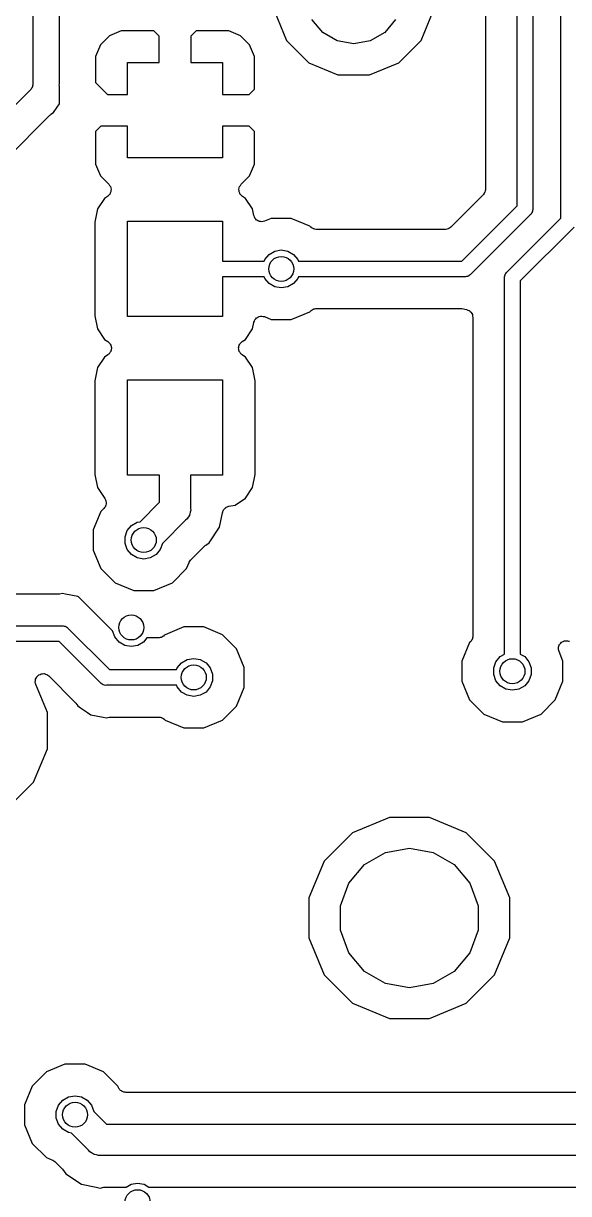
# Model space of a CAD drawing. Extents: x 61 to 194, y -153 to -61.
# Drawn here: x 171.57 to 180.3, y -120.16 to -101.43 of the extents above; entities that cross this region are included whole.
import ezdxf

# ---------------------------------------------------------------- set-up
doc = ezdxf.new("R2010")
doc.units = 0
doc.header["$MEASUREMENT"] = 0
doc.layers.add('BLACK', color=7, linetype='CONTINUOUS')

msp = doc.modelspace()

# ---------------------------------------------------------------- linework, layer by layer
at = {"layer": 'BLACK', "linetype": 'CONTINUOUS'}
for p, q in [((179.725, -73.2406), (179.725, -104.395)), ((179.475, -104.348), (179.475, -73.3422)), ((180.175, -104.489), (180.175, -100.005)), ((171.725, -100.852), (171.725, -102.395)), ((178.967, -100.953), (178.967, -104.085)), ((172.15, -102.278), (172.15, -101.011)), ((175.59, -101.235), (175.783, -101.701)), ((177.937, -101.701), (178.13, -101.235)), ((176.363, -101.575), (176.19, -101.369)), ((177.53, -101.369), (177.357, -101.575)), ((172.95, -101.627), (172.807, -101.77)), ((173.137, -101.55), (172.95, -101.627)), ((173.662, -101.55), (173.137, -101.55)), ((173.746, -101.634), (173.662, -101.55)), ((173.746, -102.058), (173.746, -101.634)), ((174.338, -101.55), (174.254, -101.634)), ((174.254, -101.634), (174.254, -102.058)), ((174.863, -101.55), (174.338, -101.55)), ((175.05, -101.627), (174.863, -101.55)), ((175.193, -101.77), (175.05, -101.627)), ((175.783, -101.701), (176.141, -102.059)), ((176.595, -101.709), (176.363, -101.575)), ((176.86, -101.756), (176.595, -101.709)), ((177.125, -101.709), (176.86, -101.756)), ((177.357, -101.575), (177.125, -101.709)), ((177.579, -102.059), (177.937, -101.701)), ((172.807, -101.77), (172.73, -101.957)), ((175.27, -101.957), (175.193, -101.77)), ((172.73, -101.957), (172.73, -102.376)), ((173.238, -102.566), (173.238, -102.058)), ((173.238, -102.058), (173.746, -102.058)), ((174.254, -102.058), (174.762, -102.058)), ((174.762, -102.058), (174.762, -102.566)), ((175.27, -102.482), (175.27, -101.957)), ((176.141, -102.059), (176.607, -102.252)), ((177.113, -102.252), (177.579, -102.059)), ((172.15, -102.389), (172.15, -102.278)), ((172.15, -102.278), (172.15, -102.278)), ((176.607, -102.252), (177.113, -102.252)), ((171.706, -102.467), (171.697, -102.482)), ((171.715, -102.454), (171.706, -102.467)), ((171.716, -102.448), (171.715, -102.454)), ((171.719, -102.443), (171.716, -102.448)), ((171.722, -102.427), (171.719, -102.443)), ((171.726, -102.411), (171.722, -102.427)), ((171.725, -102.395), (171.726, -102.411)), ((172.147, -102.422), (172.15, -102.389)), ((172.15, -102.433), (172.147, -102.422)), ((172.15, -102.716), (172.15, -102.433)), ((172.73, -102.376), (172.92, -102.566)), ((171.685, -102.492), (170.892, -103.285)), ((171.697, -102.482), (171.685, -102.492)), ((172.92, -102.566), (173.238, -102.566)), ((174.762, -102.566), (175.186, -102.566)), ((175.186, -102.566), (175.27, -102.482)), ((172.056, -102.856), (172.113, -102.772)), ((172.113, -102.772), (172.15, -102.716)), ((172.113, -102.772), (172.113, -102.772)), ((171.301, -103.595), (171.995, -102.901)), ((171.995, -102.901), (172.005, -102.893)), ((172.005, -102.893), (172.014, -102.885)), ((172.014, -102.885), (172.056, -102.856)), ((172.814, -103.074), (172.73, -103.158)), ((172.73, -103.158), (172.73, -103.683)), ((173.238, -103.074), (172.814, -103.074)), ((173.238, -103.582), (173.238, -103.074)), ((175.186, -103.074), (174.762, -103.074)), ((174.762, -103.074), (174.762, -103.582)), ((175.27, -103.158), (175.186, -103.074)), ((175.27, -103.683), (175.27, -103.158)), ((174.762, -103.582), (173.238, -103.582)), ((172.73, -103.683), (172.807, -103.87)), ((175.193, -103.87), (175.27, -103.683)), ((172.807, -103.87), (172.941, -104.003)), ((175.059, -104.003), (175.193, -103.87)), ((172.941, -104.003), (172.942, -104.004)), ((172.942, -104.004), (172.943, -104.005)), ((172.943, -104.005), (172.954, -104.022)), ((172.954, -104.022), (172.966, -104.039)), ((172.964, -104.147), (172.955, -104.166)), ((172.973, -104.128), (172.964, -104.147)), ((172.966, -104.039), (172.966, -104.041)), ((172.966, -104.041), (172.967, -104.042)), ((172.967, -104.042), (172.972, -104.062)), ((172.972, -104.062), (172.977, -104.082)), ((172.974, -104.126), (172.973, -104.127)), ((172.973, -104.127), (172.973, -104.128)), ((172.975, -104.105), (172.974, -104.126)), ((172.978, -104.085), (172.975, -104.105)), ((172.977, -104.082), (172.977, -104.083)), ((172.977, -104.083), (172.978, -104.085)), ((175.022, -104.085), (175.023, -104.083)), ((175.025, -104.105), (175.022, -104.085)), ((175.023, -104.082), (175.028, -104.062)), ((175.023, -104.083), (175.023, -104.082)), ((175.026, -104.126), (175.025, -104.105)), ((175.027, -104.127), (175.026, -104.126)), ((175.027, -104.128), (175.027, -104.127)), ((175.036, -104.147), (175.027, -104.128)), ((175.028, -104.062), (175.033, -104.042)), ((175.033, -104.042), (175.034, -104.041)), ((175.034, -104.039), (175.046, -104.022)), ((175.034, -104.041), (175.034, -104.039)), ((175.045, -104.166), (175.036, -104.147)), ((175.046, -104.022), (175.057, -104.005)), ((175.057, -104.005), (175.058, -104.004)), ((175.058, -104.004), (175.059, -104.003)), ((178.946, -104.152), (178.937, -104.167)), ((178.955, -104.139), (178.946, -104.152)), ((178.957, -104.133), (178.955, -104.139)), ((178.959, -104.129), (178.957, -104.133)), ((178.962, -104.112), (178.959, -104.129)), ((178.967, -104.096), (178.962, -104.112)), ((178.967, -104.085), (178.966, -104.091)), ((178.966, -104.091), (178.967, -104.096)), ((172.872, -104.232), (172.759, -104.4)), ((172.921, -104.199), (172.872, -104.232)), ((172.922, -104.198), (172.921, -104.199)), ((172.924, -104.197), (172.922, -104.198)), ((172.938, -104.182), (172.924, -104.197)), ((172.953, -104.168), (172.938, -104.182)), ((172.954, -104.167), (172.953, -104.168)), ((172.955, -104.166), (172.954, -104.167)), ((175.046, -104.167), (175.045, -104.166)), ((175.047, -104.168), (175.046, -104.167)), ((175.062, -104.182), (175.047, -104.168)), ((175.076, -104.197), (175.062, -104.182)), ((175.078, -104.198), (175.076, -104.197)), ((175.079, -104.199), (175.078, -104.198)), ((175.128, -104.232), (175.079, -104.199)), ((175.241, -104.4), (175.128, -104.232)), ((178.93, -104.175), (178.415, -104.69)), ((178.933, -104.17), (178.93, -104.175)), ((178.937, -104.167), (178.933, -104.17)), ((172.759, -104.4), (172.718, -104.611)), ((175.261, -104.503), (175.241, -104.4)), ((175.262, -104.504), (175.261, -104.503)), ((175.262, -104.506), (175.262, -104.504)), ((175.27, -104.525), (175.262, -104.506)), ((175.277, -104.544), (175.27, -104.525)), ((178.588, -105.235), (179.475, -104.348)), ((179.685, -104.492), (178.732, -105.445)), ((179.697, -104.482), (179.685, -104.492)), ((179.706, -104.467), (179.697, -104.482)), ((179.715, -104.454), (179.706, -104.467)), ((179.716, -104.448), (179.715, -104.454)), ((179.719, -104.443), (179.716, -104.448)), ((179.722, -104.427), (179.719, -104.443)), ((179.726, -104.411), (179.722, -104.427)), ((179.725, -104.395), (179.726, -104.411)), ((180.175, -104.548), (180.175, -104.489)), ((180.175, -104.489), (180.175, -104.489)), ((172.718, -104.611), (172.718, -106.109)), ((173.238, -106.122), (173.238, -104.598)), ((173.238, -104.598), (174.762, -104.598)), ((174.762, -104.598), (174.762, -105.235)), ((175.278, -104.545), (175.277, -104.544)), ((175.278, -104.546), (175.278, -104.545)), ((175.292, -104.562), (175.278, -104.546)), ((175.306, -104.577), (175.292, -104.562)), ((175.307, -104.578), (175.306, -104.577)), ((175.308, -104.579), (175.307, -104.578)), ((175.327, -104.588), (175.308, -104.579)), ((175.345, -104.598), (175.327, -104.588)), ((175.346, -104.599), (175.345, -104.598)), ((175.347, -104.599), (175.346, -104.599)), ((175.368, -104.602), (175.347, -104.599)), ((175.388, -104.605), (175.368, -104.602)), ((175.39, -104.605), (175.388, -104.605)), ((175.391, -104.605), (175.39, -104.605)), ((175.411, -104.601), (175.391, -104.605)), ((175.432, -104.597), (175.411, -104.601)), ((175.433, -104.596), (175.432, -104.597)), ((175.434, -104.596), (175.433, -104.596)), ((175.539, -104.552), (175.434, -104.596)), ((175.861, -104.552), (175.539, -104.552)), ((176.158, -104.675), (175.861, -104.552)), ((176.172, -104.69), (176.158, -104.675)), ((176.177, -104.693), (176.172, -104.69)), ((176.181, -104.697), (176.177, -104.693)), ((176.195, -104.706), (176.181, -104.697)), ((176.209, -104.715), (176.195, -104.706)), ((176.214, -104.717), (176.209, -104.715)), ((176.219, -104.719), (176.214, -104.717)), ((178.373, -104.717), (178.369, -104.719)), ((178.379, -104.715), (178.373, -104.717)), ((178.392, -104.706), (178.379, -104.715)), ((178.407, -104.697), (178.392, -104.706)), ((178.41, -104.693), (178.407, -104.697)), ((178.415, -104.69), (178.41, -104.693)), ((179.315, -105.408), (180.175, -104.548)), ((180.385, -104.692), (179.525, -105.552)), ((176.235, -104.722), (176.219, -104.719)), ((176.251, -104.727), (176.235, -104.722)), ((176.257, -104.726), (176.251, -104.727)), ((176.262, -104.727), (176.257, -104.726)), ((178.325, -104.727), (176.262, -104.727)), ((178.331, -104.726), (178.325, -104.727)), ((178.336, -104.727), (178.331, -104.726)), ((178.352, -104.722), (178.336, -104.727)), ((178.369, -104.719), (178.352, -104.722)), ((175.504, -105.127), (175.596, -105.074)), ((175.596, -105.074), (175.7, -105.055)), ((175.7, -105.055), (175.804, -105.074)), ((175.804, -105.074), (175.896, -105.127)), ((174.762, -105.235), (175.426, -105.235)), ((175.426, -105.235), (175.436, -105.208)), ((175.436, -105.208), (175.504, -105.127)), ((175.896, -105.127), (175.964, -105.208)), ((175.964, -105.208), (175.974, -105.235)), ((175.974, -105.235), (178.588, -105.235)), ((178.707, -105.466), (178.694, -105.475)), ((178.722, -105.457), (178.707, -105.466)), ((178.732, -105.445), (178.722, -105.457)), ((179.278, -105.473), (179.281, -105.457)), ((179.281, -105.457), (179.284, -105.452)), ((179.284, -105.452), (179.285, -105.446)), ((179.285, -105.446), (179.294, -105.433)), ((179.294, -105.433), (179.303, -105.418)), ((179.303, -105.418), (179.315, -105.408)), ((175.426, -105.485), (174.762, -105.485)), ((174.762, -105.485), (174.762, -106.122)), ((175.436, -105.512), (175.426, -105.485)), ((175.504, -105.593), (175.436, -105.512)), ((175.596, -105.646), (175.504, -105.593)), ((175.7, -105.665), (175.596, -105.646)), ((175.804, -105.646), (175.7, -105.665)), ((175.896, -105.593), (175.804, -105.646)), ((175.964, -105.512), (175.896, -105.593)), ((175.974, -105.485), (175.964, -105.512)), ((178.635, -105.485), (175.974, -105.485)), ((178.651, -105.486), (178.635, -105.485)), ((178.667, -105.482), (178.651, -105.486)), ((178.683, -105.479), (178.667, -105.482)), ((178.688, -105.476), (178.683, -105.479)), ((178.694, -105.475), (178.688, -105.476)), ((179.274, -105.489), (179.278, -105.473)), ((179.275, -105.505), (179.274, -105.489)), ((179.275, -107.189), (179.275, -105.505)), ((179.525, -105.552), (179.525, -111.526)), ((176.172, -106.03), (176.177, -106.027)), ((176.177, -106.027), (176.181, -106.023)), ((176.181, -106.023), (176.195, -106.014)), ((176.195, -106.014), (176.209, -106.005)), ((176.209, -106.005), (176.214, -106.003)), ((176.214, -106.003), (176.219, -106.001)), ((176.219, -106.001), (176.235, -105.998)), ((176.235, -105.998), (176.251, -105.993)), ((176.251, -105.993), (176.257, -105.994)), ((176.257, -105.994), (176.262, -105.993)), ((176.262, -105.993), (178.565, -105.993)), ((178.565, -105.993), (178.577, -105.995)), ((178.577, -105.995), (178.59, -105.995)), ((178.59, -105.995), (178.665, -106.01)), ((178.665, -106.01), (178.684, -106.018)), ((178.684, -106.018), (178.703, -106.025)), ((178.703, -106.025), (178.705, -106.026)), ((178.705, -106.026), (178.706, -106.026)), ((178.706, -106.026), (178.721, -106.04)), ((172.718, -106.109), (172.759, -106.32)), ((174.762, -106.122), (173.238, -106.122)), ((175.261, -106.217), (175.262, -106.216)), ((175.262, -106.214), (175.27, -106.195)), ((175.262, -106.216), (175.262, -106.214)), ((175.27, -106.195), (175.277, -106.176)), ((175.277, -106.176), (175.278, -106.175)), ((175.278, -106.174), (175.292, -106.158)), ((175.278, -106.175), (175.278, -106.174)), ((175.292, -106.158), (175.306, -106.143)), ((175.306, -106.143), (175.307, -106.142)), ((175.307, -106.142), (175.308, -106.141)), ((175.308, -106.141), (175.327, -106.132)), ((175.327, -106.132), (175.345, -106.122)), ((175.345, -106.122), (175.346, -106.121)), ((175.346, -106.121), (175.347, -106.121)), ((175.347, -106.121), (175.368, -106.118)), ((175.368, -106.118), (175.388, -106.115)), ((175.388, -106.115), (175.39, -106.115)), ((175.39, -106.115), (175.391, -106.115)), ((175.391, -106.115), (175.411, -106.119)), ((175.411, -106.119), (175.432, -106.123)), ((175.432, -106.123), (175.433, -106.124)), ((175.433, -106.124), (175.434, -106.124)), ((175.434, -106.124), (175.539, -106.168)), ((175.539, -106.168), (175.861, -106.168)), ((175.861, -106.168), (176.158, -106.045)), ((176.158, -106.045), (176.172, -106.03)), ((178.721, -106.04), (178.737, -106.053)), ((178.737, -106.053), (178.738, -106.054)), ((178.738, -106.054), (178.739, -106.055)), ((178.739, -106.055), (178.749, -106.074)), ((178.749, -106.074), (178.759, -106.091)), ((178.759, -106.091), (178.76, -106.093)), ((178.76, -106.093), (178.76, -106.094)), ((178.76, -106.094), (178.763, -106.115)), ((178.763, -106.115), (178.767, -106.135)), ((178.767, -106.135), (178.767, -107.125)), ((172.759, -106.32), (172.872, -106.488)), ((175.128, -106.488), (175.241, -106.32)), ((175.241, -106.32), (175.261, -106.217)), ((172.872, -106.488), (172.926, -106.524)), ((172.926, -106.524), (172.936, -106.534)), ((172.936, -106.534), (172.947, -106.542)), ((172.947, -106.542), (172.952, -106.549)), ((172.952, -106.549), (172.958, -106.555)), ((172.958, -106.555), (172.964, -106.567)), ((172.964, -106.567), (172.972, -106.579)), ((172.972, -106.579), (172.974, -106.587)), ((172.974, -106.587), (172.977, -106.594)), ((175.023, -106.594), (175.026, -106.587)), ((175.026, -106.587), (175.028, -106.579)), ((175.028, -106.579), (175.036, -106.567)), ((175.036, -106.567), (175.042, -106.555)), ((175.042, -106.555), (175.048, -106.549)), ((175.048, -106.549), (175.053, -106.542)), ((175.053, -106.542), (175.064, -106.534)), ((175.064, -106.534), (175.074, -106.524)), ((175.074, -106.524), (175.128, -106.488)), ((172.872, -106.772), (172.759, -106.94)), ((172.926, -106.736), (172.872, -106.772)), ((172.936, -106.726), (172.926, -106.736)), ((172.947, -106.718), (172.936, -106.726)), ((172.952, -106.711), (172.947, -106.718)), ((172.958, -106.705), (172.952, -106.711)), ((172.964, -106.693), (172.958, -106.705)), ((172.972, -106.681), (172.964, -106.693)), ((172.974, -106.673), (172.972, -106.681)), ((172.977, -106.666), (172.974, -106.673)), ((172.977, -106.594), (172.979, -106.608)), ((172.979, -106.652), (172.977, -106.666)), ((172.979, -106.608), (172.982, -106.622)), ((172.982, -106.638), (172.979, -106.652)), ((172.982, -106.622), (172.981, -106.63)), ((172.981, -106.63), (172.982, -106.638)), ((175.018, -106.622), (175.021, -106.608)), ((175.019, -106.63), (175.018, -106.622)), ((175.018, -106.638), (175.019, -106.63)), ((175.021, -106.652), (175.018, -106.638)), ((175.021, -106.608), (175.023, -106.594)), ((175.023, -106.666), (175.021, -106.652)), ((175.026, -106.673), (175.023, -106.666)), ((175.028, -106.681), (175.026, -106.673)), ((175.036, -106.693), (175.028, -106.681)), ((175.042, -106.705), (175.036, -106.693)), ((175.048, -106.711), (175.042, -106.705)), ((175.053, -106.718), (175.048, -106.711)), ((175.064, -106.726), (175.053, -106.718)), ((175.074, -106.736), (175.064, -106.726)), ((175.128, -106.772), (175.074, -106.736)), ((175.241, -106.94), (175.128, -106.772)), ((172.759, -106.94), (172.718, -107.151)), ((175.282, -107.151), (175.241, -106.94)), ((172.718, -107.151), (172.718, -108.649)), ((173.238, -108.662), (173.238, -107.138)), ((173.238, -107.138), (174.762, -107.138)), ((174.762, -107.138), (174.762, -108.662)), ((175.282, -108.649), (175.282, -107.151)), ((178.767, -107.125), (178.767, -107.125)), ((178.767, -107.125), (178.767, -111.238)), ((179.275, -111.526), (179.275, -107.189)), ((179.275, -107.189), (179.275, -107.189)), ((172.718, -108.649), (172.759, -108.86)), ((175.241, -108.86), (175.282, -108.649)), ((173.75, -108.662), (173.238, -108.662)), ((173.75, -109.096), (173.75, -108.662)), ((174.762, -108.662), (174.25, -108.662)), ((174.25, -108.662), (174.25, -109.189)), ((172.759, -108.86), (172.877, -109.036)), ((175.128, -109.028), (175.241, -108.86)), ((172.861, -109.196), (172.815, -109.242)), ((172.873, -109.179), (172.861, -109.196)), ((172.885, -109.163), (172.873, -109.179)), ((172.877, -109.036), (172.885, -109.055)), ((172.885, -109.055), (172.894, -109.074)), ((172.886, -109.161), (172.885, -109.163)), ((172.892, -109.14), (172.886, -109.16)), ((172.886, -109.16), (172.886, -109.161)), ((172.898, -109.12), (172.892, -109.14)), ((172.894, -109.074), (172.894, -109.075)), ((172.894, -109.075), (172.895, -109.076)), ((172.895, -109.076), (172.896, -109.097)), ((172.896, -109.097), (172.898, -109.118)), ((172.898, -109.118), (172.897, -109.119)), ((172.897, -109.119), (172.898, -109.12)), ((173.441, -109.406), (173.75, -109.096)), ((174.25, -109.189), (174.253, -109.222)), ((174.777, -109.219), (174.782, -109.213)), ((174.782, -109.213), (174.786, -109.205)), ((174.786, -109.205), (174.797, -109.196)), ((174.797, -109.196), (174.806, -109.186)), ((174.806, -109.186), (174.813, -109.182)), ((174.813, -109.182), (174.82, -109.176)), ((174.82, -109.176), (174.832, -109.171)), ((174.832, -109.171), (174.845, -109.165)), ((174.845, -109.165), (174.853, -109.163)), ((174.853, -109.163), (174.861, -109.16)), ((174.861, -109.16), (174.96, -109.141)), ((174.96, -109.141), (175.128, -109.028)), ((172.815, -109.242), (172.692, -109.539)), ((174.169, -109.384), (173.8, -109.754)), ((174.194, -109.363), (174.169, -109.384)), ((174.211, -109.334), (174.194, -109.363)), ((174.23, -109.307), (174.211, -109.334)), ((174.233, -109.296), (174.23, -109.307)), ((174.239, -109.287), (174.233, -109.296)), ((174.244, -109.254), (174.239, -109.287)), ((174.253, -109.222), (174.244, -109.254)), ((174.714, -109.496), (174.76, -109.262)), ((174.76, -109.262), (174.761, -109.26)), ((174.76, -109.262), (174.76, -109.262)), ((174.76, -109.262), (174.76, -109.262)), ((174.761, -109.26), (174.764, -109.252)), ((174.764, -109.252), (174.765, -109.244)), ((174.765, -109.244), (174.772, -109.232)), ((174.772, -109.232), (174.777, -109.219)), ((172.692, -109.539), (172.692, -109.861)), ((173.2, -109.647), (173.236, -109.548)), ((173.236, -109.548), (173.304, -109.467)), ((173.304, -109.467), (173.396, -109.414)), ((173.396, -109.414), (173.441, -109.406)), ((174.546, -109.746), (174.714, -109.496)), ((173.2, -109.753), (173.2, -109.647)), ((173.236, -109.852), (173.2, -109.753)), ((173.8, -109.754), (173.764, -109.852)), ((174.494, -109.782), (174.546, -109.746)), ((172.692, -109.861), (172.815, -110.158)), ((173.304, -109.933), (173.236, -109.852)), ((173.396, -109.986), (173.304, -109.933)), ((173.696, -109.933), (173.604, -109.986)), ((173.764, -109.852), (173.696, -109.933)), ((174.253, -110.019), (174.474, -109.798)), ((174.474, -109.798), (174.485, -109.79)), ((174.485, -109.79), (174.494, -109.782)), ((173.5, -110.005), (173.396, -109.986)), ((173.604, -109.986), (173.5, -110.005)), ((174.185, -110.158), (174.225, -110.06)), ((174.225, -110.06), (174.227, -110.058)), ((174.227, -110.058), (174.228, -110.055)), ((174.228, -110.055), (174.239, -110.039)), ((174.239, -110.039), (174.249, -110.023)), ((174.249, -110.023), (174.251, -110.021)), ((174.251, -110.021), (174.253, -110.019)), ((172.815, -110.158), (173.042, -110.385)), ((173.958, -110.385), (174.185, -110.158)), ((173.042, -110.385), (173.339, -110.508)), ((173.339, -110.508), (173.661, -110.508)), ((173.661, -110.508), (173.958, -110.385)), ((172.125, -110.567), (169.175, -110.567)), ((172.137, -110.565), (172.125, -110.567)), ((172.15, -110.565), (172.137, -110.565)), ((172.2, -110.555), (172.15, -110.565)), ((172.25, -110.565), (172.2, -110.555)), ((172.447, -110.604), (172.25, -110.565)), ((172.25, -110.565), (172.25, -110.565)), ((172.457, -110.61), (172.447, -110.604)), ((173, -111.154), (172.457, -110.61)), ((169.105, -111.075), (172.195, -111.075)), ((172.195, -111.075), (172.211, -111.074)), ((172.211, -111.074), (172.227, -111.078)), ((172.227, -111.078), (172.243, -111.081)), ((172.243, -111.081), (172.248, -111.084)), ((172.248, -111.084), (172.254, -111.085)), ((172.254, -111.085), (172.267, -111.094)), ((172.267, -111.094), (172.282, -111.103)), ((172.282, -111.103), (172.292, -111.115)), ((172.292, -111.115), (172.952, -111.775)), ((173.036, -111.252), (173, -111.154)), ((173.104, -111.333), (173.036, -111.252)), ((173.551, -111.267), (173.496, -111.333)), ((173.738, -111.267), (173.551, -111.267)), ((173.743, -111.266), (173.738, -111.267)), ((173.749, -111.267), (173.743, -111.266)), ((173.765, -111.262), (173.749, -111.267)), ((173.781, -111.259), (173.765, -111.262)), ((173.786, -111.257), (173.781, -111.259)), ((173.791, -111.255), (173.786, -111.257)), ((173.805, -111.246), (173.791, -111.255)), ((173.819, -111.237), (173.805, -111.246)), ((173.823, -111.233), (173.819, -111.237)), ((173.828, -111.23), (173.823, -111.233)), ((173.842, -111.215), (173.828, -111.23)), ((174.139, -111.092), (173.842, -111.215)), ((174.461, -111.092), (174.139, -111.092)), ((174.758, -111.215), (174.461, -111.092)), ((174.985, -111.442), (174.758, -111.215)), ((178.762, -111.265), (178.759, -111.281)), ((178.767, -111.249), (178.762, -111.265)), ((178.767, -111.238), (178.766, -111.243)), ((178.766, -111.243), (178.767, -111.249)), ((172.148, -111.325), (169.152, -111.325)), ((172.808, -111.985), (172.148, -111.325)), ((173.196, -111.386), (173.104, -111.333)), ((173.3, -111.405), (173.196, -111.386)), ((173.404, -111.386), (173.3, -111.405)), ((173.496, -111.333), (173.404, -111.386)), ((175.108, -111.739), (174.985, -111.442)), ((178.715, -111.342), (178.592, -111.639)), ((178.73, -111.328), (178.715, -111.342)), ((178.733, -111.323), (178.73, -111.328)), ((178.737, -111.319), (178.733, -111.323)), ((178.746, -111.305), (178.737, -111.319)), ((178.755, -111.291), (178.746, -111.305)), ((178.757, -111.286), (178.755, -111.291)), ((178.759, -111.281), (178.757, -111.286)), ((180.135, -111.443), (180.137, -111.427)), ((180.136, -111.449), (180.135, -111.443)), ((180.136, -111.454), (180.136, -111.449)), ((180.141, -111.47), (180.136, -111.454)), ((180.137, -111.427), (180.138, -111.41)), ((180.138, -111.41), (180.14, -111.405)), ((180.14, -111.405), (180.141, -111.399)), ((180.141, -111.399), (180.148, -111.385)), ((180.148, -111.385), (180.155, -111.369)), ((180.155, -111.369), (180.159, -111.365)), ((180.159, -111.365), (180.161, -111.36)), ((180.161, -111.36), (180.173, -111.349)), ((180.173, -111.349), (180.185, -111.337)), ((180.185, -111.337), (180.19, -111.334)), ((180.19, -111.334), (180.194, -111.331)), ((180.194, -111.331), (180.209, -111.324)), ((180.209, -111.324), (180.224, -111.317)), ((180.224, -111.317), (180.229, -111.316)), ((180.229, -111.316), (180.234, -111.314)), ((180.234, -111.314), (180.251, -111.313)), ((180.251, -111.313), (180.267, -111.311)), ((180.267, -111.311), (180.273, -111.312)), ((180.273, -111.312), (180.279, -111.312)), ((180.279, -111.312), (180.294, -111.317)), ((180.294, -111.317), (180.311, -111.32)), ((174.104, -111.667), (174.196, -111.614)), ((174.196, -111.614), (174.3, -111.595)), ((174.3, -111.595), (174.404, -111.614)), ((174.404, -111.614), (174.496, -111.667)), ((178.592, -111.639), (178.592, -111.961)), ((179.1, -111.747), (179.136, -111.648)), ((179.136, -111.648), (179.204, -111.567)), ((179.204, -111.567), (179.275, -111.526)), ((179.525, -111.526), (179.596, -111.567)), ((179.596, -111.567), (179.664, -111.648)), ((179.664, -111.648), (179.7, -111.747)), ((180.145, -111.486), (180.141, -111.47)), ((180.208, -111.639), (180.145, -111.486)), ((180.208, -111.961), (180.208, -111.639)), ((172.952, -111.775), (174.026, -111.775)), ((174.026, -111.775), (174.036, -111.748)), ((174.036, -111.748), (174.104, -111.667)), ((174.496, -111.667), (174.564, -111.748)), ((174.564, -111.748), (174.6, -111.847)), ((175.108, -112.061), (175.108, -111.739)), ((179.1, -111.853), (179.1, -111.747)), ((179.7, -111.747), (179.7, -111.853)), ((171.764, -111.971), (171.766, -111.952)), ((171.764, -111.974), (171.764, -111.971)), ((171.764, -111.976), (171.764, -111.974)), ((171.769, -111.995), (171.764, -111.976)), ((171.766, -111.952), (171.768, -111.933)), ((171.768, -111.933), (171.769, -111.93)), ((171.769, -111.927), (171.778, -111.91)), ((171.769, -111.93), (171.769, -111.927)), ((171.773, -112.014), (171.769, -111.995)), ((171.958, -112.46), (171.773, -112.014)), ((171.778, -111.91), (171.787, -111.893)), ((171.787, -111.893), (171.789, -111.891)), ((171.789, -111.891), (171.79, -111.888)), ((171.79, -111.888), (171.804, -111.875)), ((171.804, -111.875), (171.818, -111.861)), ((171.818, -111.861), (171.82, -111.86)), ((171.82, -111.86), (171.822, -111.858)), ((171.822, -111.858), (171.84, -111.851)), ((171.84, -111.851), (171.858, -111.843)), ((171.858, -111.843), (171.861, -111.842)), ((171.861, -111.842), (171.863, -111.841)), ((171.863, -111.841), (171.882, -111.841)), ((171.882, -111.841), (171.902, -111.839)), ((171.902, -111.839), (171.904, -111.84)), ((171.904, -111.84), (171.907, -111.839)), ((171.907, -111.839), (171.926, -111.845)), ((171.926, -111.845), (171.944, -111.85)), ((171.944, -111.85), (171.947, -111.852)), ((171.947, -111.852), (171.949, -111.853)), ((171.949, -111.853), (171.965, -111.865)), ((171.965, -111.865), (171.98, -111.876)), ((171.98, -111.876), (172.399, -112.295)), ((172.818, -111.997), (172.808, -111.985)), ((172.833, -112.006), (172.818, -111.997)), ((172.846, -112.015), (172.833, -112.006)), ((172.852, -112.016), (172.846, -112.015)), ((172.857, -112.019), (172.852, -112.016)), ((172.873, -112.022), (172.857, -112.019)), ((172.889, -112.026), (172.873, -112.022)), ((174.6, -111.953), (174.564, -112.052)), ((174.6, -111.847), (174.6, -111.953)), ((178.592, -111.961), (178.715, -112.258)), ((179.136, -111.952), (179.1, -111.853)), ((179.204, -112.033), (179.136, -111.952)), ((179.664, -111.952), (179.596, -112.033)), ((179.7, -111.853), (179.664, -111.952)), ((180.085, -112.258), (180.208, -111.961)), ((172.905, -112.025), (172.889, -112.026)), ((174.026, -112.025), (172.905, -112.025)), ((174.036, -112.052), (174.026, -112.025)), ((174.104, -112.133), (174.036, -112.052)), ((174.196, -112.186), (174.104, -112.133)), ((174.3, -112.205), (174.196, -112.186)), ((174.404, -112.186), (174.3, -112.205)), ((174.496, -112.133), (174.404, -112.186)), ((174.564, -112.052), (174.496, -112.133)), ((174.985, -112.358), (175.108, -112.061)), ((179.296, -112.086), (179.204, -112.033)), ((179.4, -112.105), (179.296, -112.086)), ((179.504, -112.086), (179.4, -112.105)), ((179.596, -112.033), (179.504, -112.086)), ((172.399, -112.295), (172.407, -112.305)), ((172.407, -112.305), (172.415, -112.314)), ((172.415, -112.314), (172.444, -112.356)), ((172.444, -112.356), (172.486, -112.385)), ((172.486, -112.385), (172.486, -112.385)), ((172.486, -112.385), (172.598, -112.459)), ((174.758, -112.585), (174.985, -112.358)), ((178.715, -112.258), (178.942, -112.485)), ((179.858, -112.485), (180.085, -112.258)), ((171.958, -113.04), (171.958, -112.46)), ((172.598, -112.459), (172.598, -112.459)), ((172.598, -112.459), (172.653, -112.496)), ((172.653, -112.496), (172.85, -112.535)), ((172.85, -112.535), (172.85, -112.535)), ((172.85, -112.535), (172.9, -112.545)), ((172.9, -112.545), (172.95, -112.535)), ((172.95, -112.535), (172.963, -112.535)), ((172.963, -112.535), (172.975, -112.533)), ((172.975, -112.533), (173.738, -112.533)), ((173.738, -112.533), (173.743, -112.534)), ((173.743, -112.534), (173.749, -112.533)), ((173.749, -112.533), (173.765, -112.538)), ((173.765, -112.538), (173.781, -112.541)), ((173.781, -112.541), (173.786, -112.543)), ((173.786, -112.543), (173.791, -112.545)), ((173.791, -112.545), (173.805, -112.554)), ((173.805, -112.554), (173.819, -112.563)), ((173.819, -112.563), (173.823, -112.567)), ((173.823, -112.567), (173.828, -112.57)), ((173.828, -112.57), (173.842, -112.585)), ((173.842, -112.585), (174.139, -112.708)), ((174.461, -112.708), (174.758, -112.585)), ((178.942, -112.485), (179.239, -112.608)), ((179.561, -112.608), (179.858, -112.485)), ((174.139, -112.708), (174.461, -112.708)), ((179.239, -112.608), (179.561, -112.608)), ((171.736, -113.576), (171.958, -113.04)), ((171.326, -113.986), (171.736, -113.576)), ((177.43, -114.142), (176.839, -114.387)), ((178.07, -114.142), (177.43, -114.142)), ((178.661, -114.387), (178.07, -114.142)), ((176.839, -114.387), (176.387, -114.839)), ((179.113, -114.839), (178.661, -114.387)), ((177.368, -114.7), (177.75, -114.633)), ((177.75, -114.633), (178.132, -114.7)), ((177.032, -114.894), (177.368, -114.7)), ((178.132, -114.7), (178.468, -114.894)), ((176.387, -114.839), (176.142, -115.43)), ((176.783, -115.192), (177.032, -114.894)), ((178.468, -114.894), (178.717, -115.192)), ((179.358, -115.43), (179.113, -114.839)), ((176.65, -115.556), (176.783, -115.192)), ((178.717, -115.192), (178.85, -115.556)), ((176.142, -115.43), (176.142, -116.07)), ((176.65, -115.944), (176.65, -115.556)), ((178.85, -115.556), (178.85, -115.944)), ((179.358, -116.07), (179.358, -115.43)), ((176.783, -116.308), (176.65, -115.944)), ((178.85, -115.944), (178.717, -116.308)), ((176.142, -116.07), (176.387, -116.661)), ((179.113, -116.661), (179.358, -116.07)), ((177.032, -116.606), (176.783, -116.308)), ((178.717, -116.308), (178.468, -116.606)), ((176.387, -116.661), (176.839, -117.113)), ((177.368, -116.8), (177.032, -116.606)), ((178.468, -116.606), (178.132, -116.8)), ((178.661, -117.113), (179.113, -116.661)), ((177.75, -116.867), (177.368, -116.8)), ((178.132, -116.8), (177.75, -116.867)), ((176.839, -117.113), (177.43, -117.358)), ((178.07, -117.358), (178.661, -117.113)), ((177.43, -117.358), (178.07, -117.358)), ((172.239, -118.092), (171.942, -118.215)), ((172.561, -118.092), (172.239, -118.092)), ((172.858, -118.215), (172.561, -118.092)), ((171.942, -118.215), (171.715, -118.442)), ((173.085, -118.442), (172.858, -118.215)), ((171.715, -118.442), (171.592, -118.739)), ((173.094, -118.464), (173.085, -118.442)), ((173.098, -118.471), (173.094, -118.464)), ((173.101, -118.478), (173.098, -118.471)), ((173.11, -118.489), (173.101, -118.478)), ((173.118, -118.501), (173.11, -118.489)), ((173.124, -118.506), (173.118, -118.501)), ((173.13, -118.512), (173.124, -118.506)), ((173.142, -118.519), (173.13, -118.512)), ((173.153, -118.528), (173.142, -118.519)), ((173.16, -118.53), (173.153, -118.528)), ((173.168, -118.534), (173.16, -118.53)), ((173.181, -118.537), (173.168, -118.534)), ((173.195, -118.541), (173.181, -118.537)), ((173.203, -118.541), (173.195, -118.541)), ((173.211, -118.542), (173.203, -118.541)), ((181.87, -118.542), (173.211, -118.542)), ((171.592, -118.739), (171.592, -119.061)), ((172.1, -118.847), (172.136, -118.748)), ((172.136, -118.748), (172.204, -118.667)), ((172.204, -118.667), (172.296, -118.614)), ((172.296, -118.614), (172.4, -118.595)), ((172.4, -118.595), (172.504, -118.614)), ((172.504, -118.614), (172.596, -118.667)), ((172.596, -118.667), (172.664, -118.748)), ((172.664, -118.748), (172.7, -118.846)), ((172.1, -118.953), (172.1, -118.847)), ((172.136, -119.052), (172.1, -118.953)), ((172.7, -118.846), (172.904, -119.05)), ((171.592, -119.061), (171.715, -119.358)), ((172.204, -119.133), (172.136, -119.052)), ((172.296, -119.186), (172.204, -119.133)), ((172.904, -119.05), (183.186, -119.05)), ((172.341, -119.194), (172.296, -119.186)), ((172.616, -119.469), (172.341, -119.194)), ((171.715, -119.358), (171.942, -119.585)), ((172.637, -119.494), (172.616, -119.469)), ((172.666, -119.511), (172.637, -119.494)), ((172.693, -119.53), (172.666, -119.511)), ((171.942, -119.585), (172.04, -119.625)), ((172.04, -119.625), (172.042, -119.627)), ((172.042, -119.627), (172.045, -119.628)), ((172.045, -119.628), (172.061, -119.639)), ((172.061, -119.639), (172.077, -119.649)), ((172.077, -119.649), (172.079, -119.651)), ((172.079, -119.651), (172.081, -119.653)), ((172.081, -119.653), (172.202, -119.774)), ((172.704, -119.533), (172.693, -119.53)), ((172.713, -119.539), (172.704, -119.533)), ((172.746, -119.544), (172.713, -119.539)), ((172.778, -119.553), (172.746, -119.544)), ((172.811, -119.55), (172.778, -119.553)), ((183.599, -119.55), (172.811, -119.55)), ((172.202, -119.774), (172.21, -119.785)), ((172.21, -119.785), (172.218, -119.794)), ((172.218, -119.794), (172.254, -119.846)), ((172.254, -119.846), (172.504, -120.014)), ((172.504, -120.014), (172.738, -120.06)), ((172.738, -120.06), (172.738, -120.06)), ((172.738, -120.06), (172.8, -120.073)), ((172.8, -120.073), (172.862, -120.06)), ((172.862, -120.06), (172.875, -120.06)), ((172.875, -120.06), (172.887, -120.058)), ((172.887, -120.058), (173.219, -120.058)), ((173.219, -120.058), (173.296, -120.014)), ((173.296, -120.014), (173.4, -119.995)), ((173.4, -119.995), (173.504, -120.014)), ((173.504, -120.014), (173.581, -120.058)), ((173.581, -120.058), (183.4, -120.058))]:
    msp.add_line(p, q, dxfattribs=at)
at = {"layer": 'BLACK'}
for centre in [(175.7, -105.36), (173.5, -109.7), (173.3, -111.1), (179.4, -111.8), (174.3, -111.9), (172.4, -118.9), (173.4, -120.3)]:
    msp.add_circle(centre, 0.2, dxfattribs=at)

doc.saveas('drawing.dxf')
